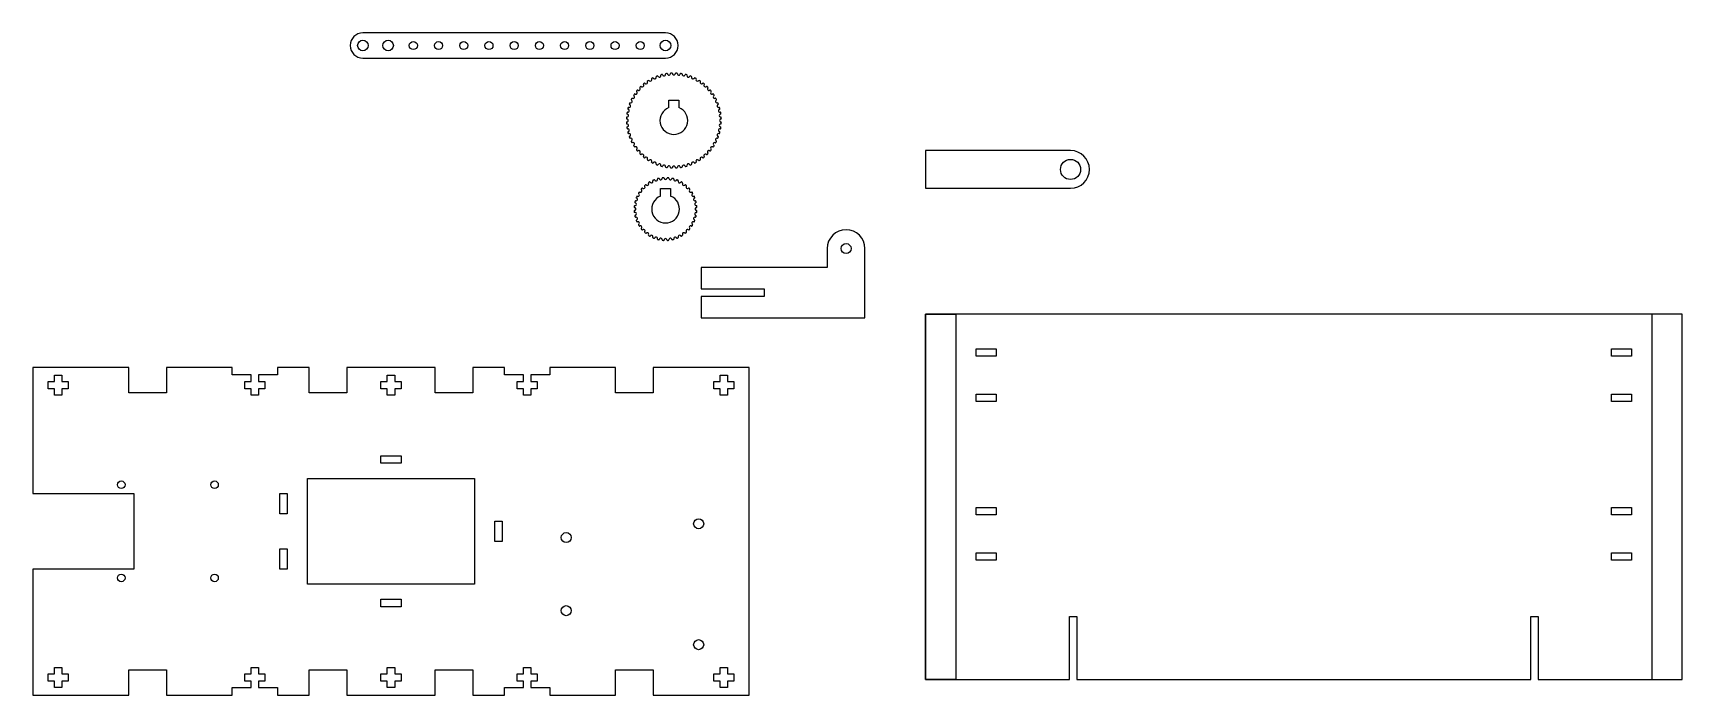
# Model space of a CAD drawing. Header units: millimetres. Extents: x -354 to 300, y -201 to 62.
import ezdxf

# ---------------------------------------------------------------- set-up
doc = ezdxf.new("R2010")
doc.units = ezdxf.units.MM

msp = doc.modelspace()

# ---------------------------------------------------------------- linework, layer by layer
for p, q in [((-103.16, 61.68), (-223.16, 61.68)), ((-223.16, 51.68), (-103.16, 51.68)), ((-101.83, 35.06), (-97.83, 35.06)), ((-101.83, 32.06), (-101.83, 35.06)), ((-97.83, 35.06), (-97.83, 32.06)), ((57.5, 15), (0, 15)), ((0, 15), (0, 0)), ((0, 0), (57.5, 0)), ((-105.13, -3.1), (-105.13, -0.1)), ((-105.13, -0.1), (-101.13, -0.1)), ((-101.13, -0.1), (-101.13, -3.1)), ((-39.03, -23.91), (-39.03, -31.41)), ((-24.03, -51.41), (-24.03, -23.91)), ((-39.03, -31.41), (-89.03, -31.41)), ((-89.03, -31.41), (-89.03, -39.93)), ((-89.03, -39.93), (-64.03, -39.93)), ((-64.03, -42.88), (-89.03, -42.88)), ((-89.03, -42.88), (-89.03, -51.41)), ((-64.03, -39.93), (-64.03, -42.88)), ((-89.03, -51.41), (-24.03, -51.41)), ((300, -50), (0, -50)), ((0, -50), (0, -195)), ((0, -50), (12, -50)), ((0, -195), (0, -50)), ((12, -50), (12, -195)), ((300, -50), (288, -50)), ((288, -50), (288, -195)), ((300, -195), (300, -50)), ((300, -195), (300, -50)), ((20, -63.65), (28, -63.65)), ((20, -66.6), (20, -63.65)), ((28, -63.65), (28, -66.6)), ((272, -63.65), (280, -63.65)), ((272, -66.6), (272, -63.65)), ((280, -63.65), (280, -66.6)), ((-316, -71.14), (-354, -71.14)), ((-354, -71.14), (-354, -121.14)), ((-316, -81.14), (-316, -71.14)), ((-301, -71.14), (-301, -81.14)), ((-275, -71.14), (-301, -71.14)), ((-275, -74.09), (-275, -71.14)), ((-244.5, -71.14), (-257, -71.14)), ((-257, -71.14), (-257, -74.09)), ((-244.5, -81.14), (-244.5, -71.14)), ((-229.5, -71.14), (-229.5, -81.14)), ((-194.5, -71.14), (-229.5, -71.14)), ((-194.5, -81.14), (-194.5, -71.14)), ((-167, -71.14), (-179.5, -71.14)), ((-179.5, -71.14), (-179.5, -81.14)), ((-167, -74.09), (-167, -71.14)), ((-149, -71.14), (-149, -74.09)), ((-123, -71.14), (-149, -71.14)), ((-123, -81.14), (-123, -71.14)), ((-108, -71.14), (-108, -81.14)), ((-70, -71.14), (-108, -71.14)), ((-70, -201.14), (-70, -71.14)), ((28, -66.6), (20, -66.6)), ((280, -66.6), (272, -66.6)), ((-348, -76.66), (-345.48, -76.66)), ((-348, -79.61), (-348, -76.66)), ((-345.48, -74.14), (-342.53, -74.14)), ((-345.48, -76.66), (-345.48, -74.14)), ((-342.53, -74.14), (-342.53, -76.66)), ((-342.53, -76.66), (-340, -76.66)), ((-340, -76.66), (-340, -79.61)), ((-267.45, -74.09), (-275, -74.09)), ((-270, -79.54), (-270, -76.64)), ((-270, -76.64), (-267.45, -76.64)), ((-267.45, -76.64), (-267.45, -74.09)), ((-257, -74.09), (-264.55, -74.09)), ((-264.55, -74.09), (-264.55, -76.64)), ((-264.55, -76.64), (-262, -76.64)), ((-262, -76.64), (-262, -79.54)), ((-216, -76.66), (-213.48, -76.66)), ((-216, -79.61), (-216, -76.66)), ((-213.48, -74.14), (-210.53, -74.14)), ((-213.48, -76.66), (-213.48, -74.14)), ((-210.53, -74.14), (-210.53, -76.66)), ((-210.53, -76.66), (-208, -76.66)), ((-208, -76.66), (-208, -79.61)), ((-159.45, -74.09), (-167, -74.09)), ((-162, -79.54), (-162, -76.64)), ((-162, -76.64), (-159.45, -76.64)), ((-159.45, -76.64), (-159.45, -74.09)), ((-149, -74.09), (-156.55, -74.09)), ((-156.55, -74.09), (-156.55, -76.64)), ((-156.55, -76.64), (-154, -76.64)), ((-154, -76.64), (-154, -79.54)), ((-84, -79.61), (-84, -76.66)), ((-84, -76.66), (-81.48, -76.66)), ((-81.48, -74.14), (-78.53, -74.14)), ((-81.48, -76.66), (-81.48, -74.14)), ((-78.53, -74.14), (-78.53, -76.66)), ((-78.53, -76.66), (-76, -76.66)), ((-76, -76.66), (-76, -79.61)), ((-345.48, -79.61), (-348, -79.61)), ((-345.48, -82.14), (-345.48, -79.61)), ((-342.53, -82.14), (-345.48, -82.14)), ((-342.53, -79.61), (-342.53, -82.14)), ((-340, -79.61), (-342.53, -79.61)), ((-301, -81.14), (-316, -81.14)), ((-267.45, -79.54), (-270, -79.54)), ((-267.45, -82.09), (-267.45, -79.54)), ((-264.55, -82.09), (-267.45, -82.09)), ((-262, -79.54), (-264.55, -79.54)), ((-264.55, -79.54), (-264.55, -82.09)), ((-229.5, -81.14), (-244.5, -81.14)), ((-213.48, -79.61), (-216, -79.61)), ((-213.48, -82.14), (-213.48, -79.61)), ((-210.53, -82.14), (-213.48, -82.14)), ((-208, -79.61), (-210.53, -79.61)), ((-210.53, -79.61), (-210.53, -82.14)), ((-179.5, -81.14), (-194.5, -81.14)), ((-159.45, -79.54), (-162, -79.54)), ((-159.45, -82.09), (-159.45, -79.54)), ((-156.55, -82.09), (-159.45, -82.09)), ((-154, -79.54), (-156.55, -79.54)), ((-156.55, -79.54), (-156.55, -82.09)), ((-108, -81.14), (-123, -81.14)), ((-81.48, -79.61), (-84, -79.61)), ((-81.48, -82.14), (-81.48, -79.61)), ((-78.53, -82.14), (-81.48, -82.14)), ((-78.53, -79.61), (-78.53, -82.14)), ((-76, -79.61), (-78.53, -79.61)), ((20, -84.6), (20, -81.65)), ((20, -81.65), (28, -81.65)), ((28, -84.6), (20, -84.6)), ((28, -81.65), (28, -84.6)), ((272, -84.6), (272, -81.65)), ((272, -81.65), (280, -81.65)), ((280, -84.6), (272, -84.6)), ((280, -81.65), (280, -84.6)), ((-216, -106.19), (-208, -106.19)), ((-216, -109.14), (-216, -106.19)), ((-208, -109.14), (-216, -109.14)), ((-208, -106.19), (-208, -109.14)), ((-245.15, -157.14), (-245.15, -115.14)), ((-245.15, -115.14), (-178.85, -115.14)), ((-178.85, -115.14), (-178.85, -157.14)), ((-354, -121.14), (-314, -121.14)), ((-314, -121.14), (-314, -151.14)), ((-256.1, -129.14), (-256.1, -121.14)), ((-256.1, -121.14), (-253.15, -121.14)), ((-253.15, -121.14), (-253.15, -129.14)), ((-253.15, -129.14), (-256.1, -129.14)), ((20, -129.6), (20, -126.65)), ((20, -126.65), (28, -126.65)), ((28, -129.6), (20, -129.6)), ((28, -126.65), (28, -129.6)), ((272, -126.65), (280, -126.65)), ((272, -129.6), (272, -126.65)), ((280, -129.6), (272, -129.6)), ((280, -126.65), (280, -129.6)), ((-170.85, -140.14), (-170.85, -132.14)), ((-170.85, -132.14), (-167.9, -132.14)), ((-167.9, -132.14), (-167.9, -140.14)), ((-256.1, -151.14), (-256.1, -143.14)), ((-256.1, -143.14), (-253.15, -143.14)), ((-253.15, -143.14), (-253.15, -151.14)), ((-167.9, -140.14), (-170.85, -140.14)), ((20, -147.6), (20, -144.65)), ((20, -144.65), (28, -144.65)), ((28, -147.6), (20, -147.6)), ((28, -144.65), (28, -147.6)), ((272, -147.6), (272, -144.65)), ((272, -144.65), (280, -144.65)), ((280, -147.6), (272, -147.6)), ((280, -144.65), (280, -147.6)), ((-314, -151.14), (-354, -151.14)), ((-354, -151.14), (-354, -201.14)), ((-253.15, -151.14), (-256.1, -151.14)), ((-178.85, -157.14), (-245.15, -157.14)), ((-216, -163.14), (-208, -163.14)), ((-216, -166.09), (-216, -163.14)), ((-208, -163.14), (-208, -166.09)), ((-208, -166.09), (-216, -166.09)), ((57.05, -195), (57.05, -170)), ((57.05, -170), (60, -170)), ((60, -170), (60, -195)), ((240, -170), (242.95, -170)), ((240, -195), (240, -170)), ((242.95, -170), (242.95, -195)), ((-348, -192.66), (-345.48, -192.66)), ((-348, -195.61), (-348, -192.66)), ((-345.48, -195.61), (-348, -195.61)), ((-345.48, -190.14), (-342.53, -190.14)), ((-345.48, -192.66), (-345.48, -190.14)), ((-345.48, -198.14), (-345.48, -195.61)), ((-342.53, -190.14), (-342.53, -192.66)), ((-342.53, -192.66), (-340, -192.66)), ((-340, -195.61), (-342.53, -195.61)), ((-342.53, -195.61), (-342.53, -198.14)), ((-340, -192.66), (-340, -195.61)), ((-316, -191.14), (-301, -191.14)), ((-316, -201.14), (-316, -191.14)), ((-301, -191.14), (-301, -201.14)), ((-270, -192.74), (-267.45, -192.74)), ((-270, -195.64), (-270, -192.74)), ((-267.45, -195.64), (-270, -195.64)), ((-267.45, -190.19), (-264.55, -190.19)), ((-267.45, -192.74), (-267.45, -190.19)), ((-267.45, -198.19), (-267.45, -195.64)), ((-264.55, -190.19), (-264.55, -192.74)), ((-264.55, -192.74), (-262, -192.74)), ((-262, -195.64), (-264.55, -195.64)), ((-264.55, -195.64), (-264.55, -198.19)), ((-262, -192.74), (-262, -195.64)), ((-244.5, -201.14), (-244.5, -191.14)), ((-244.5, -191.14), (-229.5, -191.14)), ((-229.5, -191.14), (-229.5, -201.14)), ((-216, -192.66), (-213.48, -192.66)), ((-216, -195.61), (-216, -192.66)), ((-213.48, -195.61), (-216, -195.61)), ((-213.48, -190.14), (-210.53, -190.14)), ((-213.48, -192.66), (-213.48, -190.14)), ((-213.48, -198.14), (-213.48, -195.61)), ((-210.53, -190.14), (-210.53, -192.66)), ((-210.53, -192.66), (-208, -192.66)), ((-210.53, -195.61), (-210.53, -198.14)), ((-208, -195.61), (-210.53, -195.61)), ((-208, -192.66), (-208, -195.61)), ((-194.5, -201.14), (-194.5, -191.14)), ((-194.5, -191.14), (-179.5, -191.14)), ((-179.5, -191.14), (-179.5, -201.14)), ((-162, -192.74), (-159.45, -192.74)), ((-162, -195.64), (-162, -192.74)), ((-159.45, -195.64), (-162, -195.64)), ((-159.45, -190.19), (-156.55, -190.19)), ((-159.45, -192.74), (-159.45, -190.19)), ((-159.45, -198.19), (-159.45, -195.64)), ((-156.55, -190.19), (-156.55, -192.74)), ((-156.55, -192.74), (-154, -192.74)), ((-154, -195.64), (-156.55, -195.64)), ((-156.55, -195.64), (-156.55, -198.19)), ((-154, -192.74), (-154, -195.64)), ((-123, -191.14), (-108, -191.14)), ((-123, -201.14), (-123, -191.14)), ((-108, -191.14), (-108, -201.14)), ((-84, -195.61), (-84, -192.66)), ((-84, -192.66), (-81.48, -192.66)), ((-81.48, -195.61), (-84, -195.61)), ((-81.48, -192.66), (-81.48, -190.14)), ((-81.48, -190.14), (-78.53, -190.14)), ((-81.48, -198.14), (-81.48, -195.61)), ((-78.53, -190.14), (-78.53, -192.66)), ((-78.53, -192.66), (-76, -192.66)), ((-78.53, -195.61), (-78.53, -198.14)), ((-76, -195.61), (-78.53, -195.61)), ((-76, -192.66), (-76, -195.61)), ((0, -195), (57.05, -195)), ((12, -195), (0, -195)), ((60, -195), (240, -195)), ((242.95, -195), (300, -195)), ((288, -195), (300, -195)), ((-354, -201.14), (-316, -201.14)), ((-342.53, -198.14), (-345.48, -198.14)), ((-301, -201.14), (-275, -201.14)), ((-275, -198.19), (-267.45, -198.19)), ((-275, -201.14), (-275, -198.19)), ((-264.55, -198.19), (-257, -198.19)), ((-257, -198.19), (-257, -201.14)), ((-257, -201.14), (-244.5, -201.14)), ((-229.5, -201.14), (-194.5, -201.14)), ((-210.53, -198.14), (-213.48, -198.14)), ((-179.5, -201.14), (-167, -201.14)), ((-167, -198.19), (-159.45, -198.19)), ((-167, -201.14), (-167, -198.19)), ((-156.55, -198.19), (-149, -198.19)), ((-149, -198.19), (-149, -201.14)), ((-149, -201.14), (-123, -201.14)), ((-108, -201.14), (-70, -201.14)), ((-78.53, -198.14), (-81.48, -198.14))]:
    msp.add_line(p, q)
for centre, radius in [((-223.16, 56.68), 2.1), ((-213.16, 56.68), 2.1), ((-203.16, 56.68), 1.6), ((-193.16, 56.68), 1.6), ((-183.16, 56.68), 1.6), ((-173.16, 56.68), 1.6), ((-163.16, 56.68), 1.6), ((-153.16, 56.68), 1.6), ((-143.16, 56.68), 1.6), ((-133.16, 56.68), 1.6), ((-123.16, 56.68), 1.6), ((-113.16, 56.68), 1.6), ((-103.16, 56.68), 2.1), ((57.5, 7.5), 4), ((-31.53, -23.91), 1.98), ((-319, -117.64), 1.5), ((-282, -117.64), 1.5), ((-142.5, -138.64), 2), ((-90, -133.14), 2), ((-319, -154.64), 1.5), ((-282, -154.64), 1.5), ((-142.5, -167.64), 2), ((-90, -181.14), 2)]:
    msp.add_circle(centre, radius)
for centre, radius, start, end in [((-223.16, 56.68), 5, 90, 270), ((-103.16, 56.68), 5, 270, 90), ((-113.69, 39.41), 0.555, 253.98923, 22.01077), ((-113.22, 39.98), 0.15, 135.73712, 219.77204), ((-99.83, 26.93), 18.84, 134.26288, 135.73712), ((-114.1, 39.25), 1, 22.01077, 39.77204), ((-112.88, 40.32), 0.15, 50.22796, 134.26288), ((-112.14, 41.21), 1, 230.22796, 247.98923), ((-112.31, 40.79), 0.555, 247.98923, 16.01077), ((-111.78, 41.31), 0.15, 129.73712, 213.77204), ((-112.74, 40.67), 1, 16.01077, 33.77204), ((-99.83, 26.93), 18.84, 128.26288, 129.73712), ((-111.41, 41.61), 0.15, 44.22796, 128.26288), ((-110.58, 42.41), 1, 224.22796, 241.98923), ((-110.79, 42.02), 0.555, 241.98923, 10.01077), ((-110.21, 42.48), 0.15, 123.73712, 207.77204), ((-111.23, 41.94), 1, 10.01077, 27.77204), ((-99.83, 26.93), 18.84, 122.26288, 123.73712), ((-109.81, 42.74), 0.15, 38.22796, 122.26288), ((-108.91, 43.45), 1, 218.22796, 235.98923), ((-109.16, 43.09), 0.555, 235.98923, 4.01077), ((-108.53, 43.48), 0.15, 117.73712, 201.77204), ((-109.6, 43.05), 1, 4.01077, 21.77204), ((-99.83, 26.93), 18.84, 116.26288, 117.73712), ((-108.1, 43.7), 0.15, 32.22796, 116.26288), ((-107.13, 44.31), 1, 212.22796, 229.98923), ((-107.42, 43.97), 0.555, 229.98923, 358.01077), ((-106.75, 44.3), 0.15, 111.73712, 195.77204), ((-107.86, 43.99), 1, 358.01077, 15.77204), ((-99.83, 26.93), 18.84, 110.26288, 111.73712), ((-106.31, 44.47), 0.15, 26.22796, 110.26288), ((-105.27, 44.98), 1, 206.22796, 223.98923), ((-105.59, 44.67), 0.555, 223.98923, 352.01077), ((-104.9, 44.93), 0.15, 105.73712, 189.77204), ((-106.03, 44.73), 1, 352.01077, 9.77204), ((-99.83, 26.93), 18.84, 104.26288, 105.73712), ((-104.44, 45.05), 0.15, 20.22796, 104.26288), ((-103.36, 45.45), 1, 200.22796, 217.98923), ((-103.71, 45.18), 0.555, 217.98923, 346.01077), ((-104.14, 45.28), 1, 346.01077, 3.77204), ((-102.99, 45.36), 0.15, 99.73712, 183.77204), ((-99.83, 26.93), 18.84, 98.26288, 99.73712), ((-102.52, 45.43), 0.15, 14.22796, 98.26288), ((-101.4, 45.72), 1, 194.22796, 211.98923), ((-101.78, 45.48), 0.555, 211.98923, 340.01077), ((-102.2, 45.63), 1, 340.01077, 357.77204), ((-101.05, 45.59), 0.15, 93.73712, 177.77204), ((-99.83, 26.93), 18.85, 92.26288, 93.73712), ((-100.57, 45.61), 0.15, 8.22796, 92.26288), ((-99.43, 45.78), 1, 188.22796, 205.98923), ((-99.83, 45.58), 0.555, 205.98923, 334.01077), ((-100.23, 45.78), 1, 334.01077, 351.77204), ((-99.09, 45.61), 0.15, 87.73712, 171.77204), ((-99.83, 26.93), 18.85, 86.26288, 87.73712), ((-98.61, 45.59), 0.15, 2.22796, 86.26288), ((-97.46, 45.63), 1, 182.22796, 199.98923), ((-97.88, 45.48), 0.555, 199.98923, 328.01077), ((-98.26, 45.72), 1, 328.01077, 345.77204), ((-97.14, 45.43), 0.15, 81.73712, 165.77204), ((-99.83, 26.93), 18.84, 80.26288, 81.73712), ((-96.67, 45.36), 0.15, 356.22796, 80.26288), ((-95.52, 45.28), 1, 176.22796, 193.98923), ((-95.95, 45.18), 0.555, 193.98923, 322.01077), ((-96.3, 45.45), 1, 322.01077, 339.77204), ((-95.22, 45.05), 0.15, 75.73712, 159.77204), ((-99.83, 26.93), 18.85, 74.26288, 75.73712), ((-94.76, 44.93), 0.15, 350.22796, 74.26288), ((-93.63, 44.73), 1, 170.22796, 187.98923), ((-94.07, 44.67), 0.555, 187.98923, 316.01077), ((-94.39, 44.98), 1, 316.01077, 333.77204), ((-93.36, 44.47), 0.15, 69.73712, 153.77204), ((-99.83, 26.93), 18.84, 68.26288, 69.73712), ((-92.91, 44.3), 0.15, 344.22796, 68.26288), ((-91.8, 43.99), 1, 164.22796, 181.98923), ((-92.25, 43.97), 0.555, 181.98923, 310.01077), ((-92.53, 44.31), 1, 310.01077, 327.77204), ((-91.56, 43.7), 0.15, 63.73712, 147.77204), ((-99.83, 26.93), 18.84, 62.26288, 63.73712), ((-91.13, 43.48), 0.15, 338.22796, 62.26288), ((-90.06, 43.05), 1, 158.22796, 175.98923), ((-90.51, 43.09), 0.555, 175.98923, 304.01077), ((-90.75, 43.45), 1, 304.01077, 321.77204), ((-89.85, 42.74), 0.15, 57.73712, 141.77204), ((-99.83, 26.93), 18.84, 56.26288, 57.73712), ((-88.43, 41.94), 1, 152.22796, 169.98923), ((-88.87, 42.02), 0.555, 169.98923, 298.01077), ((-89.45, 42.48), 0.15, 332.22796, 56.26288), ((-89.08, 42.41), 1, 298.01077, 315.77204), ((-88.25, 41.61), 0.15, 51.73712, 135.77204), ((-99.83, 26.93), 18.85, 50.26288, 51.73712), ((-87.35, 40.79), 0.555, 163.98923, 292.01077), ((-86.92, 40.67), 1, 146.22796, 163.98923), ((-87.88, 41.31), 0.15, 326.22796, 50.26288), ((-87.52, 41.21), 1, 292.01077, 309.77204), ((-86.78, 40.32), 0.15, 45.73712, 129.77204), ((-99.83, 26.93), 18.84, 44.26288, 45.73712), ((-85.97, 39.41), 0.555, 157.98923, 286.01077), ((-85.56, 39.25), 1, 140.22796, 157.98923), ((-86.44, 39.98), 0.15, 320.22796, 44.26288), ((-117.37, 33.41), 0.15, 159.73712, 243.77204), ((-99.83, 26.93), 18.84, 158.26288, 159.73712), ((-117.57, 32.7), 0.555, 277.98923, 46.01077), ((-117.88, 32.38), 1, 46.01077, 63.77204), ((-117.2, 33.86), 0.15, 74.22796, 158.26288), ((-116.88, 34.96), 1, 254.22796, 271.98923), ((-116.87, 34.52), 0.555, 271.98923, 40.01077), ((-116.6, 35.21), 0.15, 153.73712, 237.77204), ((-99.83, 26.93), 18.84, 152.26288, 153.73712), ((-117.21, 34.23), 1, 40.01077, 57.77204), ((-116.38, 35.63), 0.15, 68.22796, 152.26288), ((-115.95, 36.7), 1, 248.22796, 265.98923), ((-115.98, 36.26), 0.555, 265.98923, 34.01077), ((-115.64, 36.91), 0.15, 147.73712, 231.77204), ((-99.83, 26.93), 18.84, 146.26288, 147.73712), ((-116.35, 36.01), 1, 34.01077, 51.77204), ((-115.38, 37.32), 0.15, 62.22796, 146.26288), ((-114.84, 38.33), 1, 242.22796, 259.98923), ((-114.92, 37.9), 0.555, 259.98923, 28.01077), ((-114.51, 38.51), 0.15, 141.73712, 225.77204), ((-99.83, 26.93), 18.84, 140.26288, 141.73712), ((-115.31, 37.69), 1, 28.01077, 45.77204), ((-114.21, 38.88), 0.15, 56.22796, 140.26288), ((-113.57, 39.84), 1, 236.22796, 253.98923), ((-86.09, 39.84), 1, 286.01077, 303.77204), ((-85.45, 38.88), 0.15, 39.73712, 123.77204), ((-99.83, 26.93), 18.85, 38.26288, 39.73712), ((-84.74, 37.9), 0.555, 151.98923, 280.01077), ((-84.35, 37.69), 1, 134.22796, 151.98923), ((-85.15, 38.51), 0.15, 314.22796, 38.26288), ((-84.82, 38.33), 1, 280.01077, 297.77204), ((-84.28, 37.32), 0.15, 33.73712, 117.77204), ((-83.68, 36.26), 0.555, 145.98923, 274.01077), ((-99.83, 26.93), 18.84, 32.26288, 33.73712), ((-83.31, 36.01), 1, 128.22796, 145.98923), ((-84.02, 36.91), 0.15, 308.22796, 32.26288), ((-83.71, 36.7), 1, 274.01077, 291.77204), ((-82.79, 34.52), 0.555, 139.98923, 268.01077), ((-83.28, 35.63), 0.15, 27.73712, 111.77204), ((-82.45, 34.23), 1, 122.22796, 139.98923), ((-99.83, 26.93), 18.84, 26.26288, 27.73712), ((-83.07, 35.21), 0.15, 302.22796, 26.26288), ((-82.78, 34.96), 1, 268.01077, 285.77204), ((-82.09, 32.7), 0.555, 133.98923, 262.01077), ((-82.47, 33.86), 0.15, 21.73712, 105.77204), ((-81.78, 32.38), 1, 116.22796, 133.98923), ((-99.83, 26.93), 18.84, 20.26288, 21.73712), ((-82.29, 33.41), 0.15, 296.22796, 20.26288), ((-99.83, 26.93), 18.84, 176.26288, 177.73712), ((-118.51, 27.67), 0.15, 177.73712, 261.77204), ((-118.51, 26.2), 0.15, 98.22796, 182.26288), ((-99.83, 26.93), 18.84, 182.26288, 183.73712), ((-118.49, 28.15), 0.15, 92.22796, 176.26288), ((-118.68, 26.53), 1, 64.01077, 81.77204), ((-118.68, 27.33), 1, 278.22796, 295.98923), ((-118.53, 29.3), 1, 272.22796, 289.98923), ((-99.83, 26.93), 18.84, 170.26288, 171.73712), ((-118.33, 29.62), 0.15, 171.73712, 255.77204), ((-118.26, 30.1), 0.15, 86.22796, 170.26288), ((-118.61, 28.51), 1, 58.01077, 75.77204), ((-118.18, 31.24), 1, 266.22796, 283.98923), ((-118.48, 26.93), 0.555, 295.98923, 64.01077), ((-118.38, 28.88), 0.555, 289.98923, 58.01077), ((-117.95, 31.54), 0.15, 165.73712, 249.77204), ((-99.83, 26.93), 18.84, 164.26288, 165.73712), ((-118.35, 30.46), 1, 52.01077, 69.77204), ((-117.83, 32), 0.15, 80.22796, 164.26288), ((-118.07, 30.81), 0.555, 283.98923, 52.01077), ((-117.63, 33.14), 1, 260.22796, 277.98923), ((-99.83, 26.93), 5.5, 111.32369, 68.67631), ((-82.03, 33.14), 1, 262.01077, 279.77204), ((-81.59, 30.81), 0.555, 127.98923, 256.01077), ((-81.31, 30.46), 1, 110.22796, 127.98923), ((-81.84, 32), 0.15, 15.73712, 99.77204), ((-81.28, 28.88), 0.555, 121.98923, 250.01077), ((-81.18, 26.93), 0.555, 115.98923, 244.01077), ((-81.48, 31.24), 1, 256.01077, 273.77204), ((-99.83, 26.93), 18.84, 14.26288, 15.73712), ((-81.71, 31.54), 0.15, 290.22796, 14.26288), ((-81.05, 28.51), 1, 104.22796, 121.98923), ((-81.13, 29.3), 1, 250.01077, 267.77204), ((-81.41, 30.1), 0.15, 9.73712, 93.77204), ((-80.99, 26.53), 1, 98.22796, 115.98923), ((-80.99, 27.33), 1, 244.01077, 261.77204), ((-81.33, 29.62), 0.15, 284.22796, 8.26288), ((-99.83, 26.93), 18.85, 8.26288, 9.73712), ((-81.18, 28.15), 0.15, 3.73712, 87.77204), ((-81.15, 27.67), 0.15, 278.22796, 2.26288), ((-81.15, 26.2), 0.15, 357.73712, 81.77204), ((-99.83, 26.93), 18.84, 2.26288, 3.73712), ((-99.83, 26.93), 18.84, 356.26288, 357.73712), ((-118.49, 25.72), 0.15, 183.73712, 267.77204), ((-118.53, 24.57), 1, 70.01077, 87.77204), ((-118.33, 24.25), 0.15, 104.22796, 188.26288), ((-99.83, 26.93), 18.84, 188.26288, 189.73712), ((-118.26, 23.77), 0.15, 189.73712, 273.77204), ((-118.61, 25.36), 1, 284.22796, 301.98923), ((-118.18, 22.62), 1, 76.01077, 93.77204), ((-118.38, 24.98), 0.555, 301.98923, 70.01077), ((-117.95, 22.33), 0.15, 110.22796, 194.26288), ((-99.83, 26.93), 18.84, 194.26288, 195.73712), ((-118.35, 23.41), 1, 290.22796, 307.98923), ((-117.83, 21.86), 0.15, 195.73712, 279.77204), ((-118.07, 23.06), 0.555, 307.98923, 76.01077), ((-117.63, 20.73), 1, 82.01077, 99.77204), ((-117.37, 20.46), 0.15, 116.22796, 200.26288), ((-99.83, 26.93), 18.84, 200.26288, 201.73712), ((-117.57, 21.17), 0.555, 313.98923, 82.01077), ((-117.88, 21.49), 1, 296.22796, 313.98923), ((-117.2, 20.01), 0.15, 201.73712, 285.77204), ((-116.88, 18.9), 1, 88.01077, 105.77204), ((-116.87, 19.35), 0.555, 319.98923, 88.01077), ((-82.79, 19.35), 0.555, 91.98923, 220.01077), ((-82.78, 18.9), 1, 74.22796, 91.98923), ((-82.09, 21.17), 0.555, 97.98923, 226.01077), ((-82.47, 20.01), 0.15, 254.22796, 338.26288), ((-81.78, 21.49), 1, 226.01077, 243.77204), ((-99.83, 26.93), 18.84, 338.26288, 339.73712), ((-82.29, 20.46), 0.15, 339.73712, 63.77204), ((-82.03, 20.73), 1, 80.22796, 97.98923), ((-81.59, 23.06), 0.555, 103.98923, 232.01077), ((-81.31, 23.41), 1, 232.01077, 249.77204), ((-81.84, 21.86), 0.15, 260.22796, 344.26288), ((-81.28, 24.98), 0.555, 109.98923, 238.01077), ((-81.48, 22.62), 1, 86.22796, 103.98923), ((-99.83, 26.93), 18.84, 344.26288, 345.73712), ((-81.71, 22.33), 0.15, 345.73712, 69.77204), ((-81.05, 25.36), 1, 238.01077, 255.77204), ((-81.13, 24.57), 1, 92.22796, 109.98923), ((-81.41, 23.77), 0.15, 266.22796, 350.26288), ((-81.33, 24.25), 0.15, 351.73712, 75.77204), ((-99.83, 26.93), 18.84, 350.26288, 351.73712), ((-81.18, 25.72), 0.15, 272.22796, 356.26288), ((-116.6, 18.66), 0.15, 122.22796, 206.26288), ((-99.83, 26.93), 18.84, 206.26288, 207.73712), ((-117.21, 19.63), 1, 302.22796, 319.98923), ((-116.38, 18.23), 0.15, 207.73712, 291.77204), ((-115.95, 17.16), 1, 94.01077, 111.77204), ((-115.98, 17.61), 0.555, 325.98923, 94.01077), ((-115.64, 16.95), 0.15, 128.22796, 212.26288), ((-99.83, 26.93), 18.84, 212.26288, 213.73712), ((-116.35, 17.86), 1, 308.22796, 325.98923), ((-115.38, 16.55), 0.15, 213.73712, 297.77204), ((-114.84, 15.53), 1, 100.01077, 117.77204), ((-114.92, 15.97), 0.555, 331.98923, 100.01077), ((-114.51, 15.36), 0.15, 134.22796, 218.26288), ((-99.83, 26.93), 18.84, 218.26288, 219.73712), ((-115.31, 16.18), 1, 314.22796, 331.98923), ((-114.21, 14.98), 0.15, 219.73712, 303.77204), ((-113.57, 14.03), 1, 106.01077, 123.77204), ((-113.69, 14.45), 0.555, 337.98923, 106.01077), ((-113.22, 13.89), 0.15, 140.22796, 224.26288), ((-114.1, 14.62), 1, 320.22796, 337.98923), ((-99.83, 26.93), 18.84, 224.26288, 225.73712), ((-112.88, 13.55), 0.15, 225.73712, 309.77204), ((-112.14, 12.66), 1, 112.01077, 129.77204), ((-112.31, 13.07), 0.555, 343.98923, 112.01077), ((-87.35, 13.07), 0.555, 67.98923, 196.01077), ((-87.52, 12.66), 1, 50.22796, 67.98923), ((-86.78, 13.55), 0.15, 230.22796, 314.26288), ((-99.83, 26.93), 18.85, 314.26288, 315.73712), ((-85.97, 14.45), 0.555, 73.98923, 202.01077), ((-85.56, 14.62), 1, 202.01077, 219.77204), ((-86.44, 13.89), 0.15, 315.73712, 39.77204), ((-86.09, 14.03), 1, 56.22796, 73.98923), ((-85.45, 14.98), 0.15, 236.22796, 320.26288), ((-99.83, 26.93), 18.84, 320.26288, 321.73712), ((-84.74, 15.97), 0.555, 79.98923, 208.01077), ((-84.35, 16.18), 1, 208.01077, 225.77204), ((-85.15, 15.36), 0.15, 321.73712, 45.77204), ((-84.82, 15.53), 1, 62.22796, 79.98923), ((-84.28, 16.55), 0.15, 242.22796, 326.26288), ((-83.68, 17.61), 0.555, 85.98923, 214.01077), ((-99.83, 26.93), 18.84, 326.26288, 327.73712), ((-83.31, 17.86), 1, 214.01077, 231.77204), ((-84.02, 16.95), 0.15, 327.73712, 51.77204), ((-83.71, 17.16), 1, 68.22796, 85.98923), ((-83.28, 18.23), 0.15, 248.22796, 332.26288), ((-82.45, 19.63), 1, 220.01077, 237.77204), ((-99.83, 26.93), 18.84, 332.26288, 333.73712), ((-83.07, 18.66), 0.15, 333.73712, 57.77204), ((57.5, 7.5), 7.5, 270, 90), ((-111.78, 12.56), 0.15, 146.22796, 230.26288), ((-112.74, 13.2), 1, 326.22796, 343.98923), ((-99.83, 26.93), 18.84, 230.26288, 231.73712), ((-111.41, 12.25), 0.15, 231.73712, 315.77204), ((-110.58, 11.45), 1, 118.01077, 135.77204), ((-110.79, 11.85), 0.555, 349.98923, 118.01077), ((-110.21, 11.39), 0.15, 152.22796, 236.26288), ((-111.23, 11.92), 1, 332.22796, 349.98923), ((-99.83, 26.93), 18.84, 236.26288, 237.73712), ((-109.81, 11.13), 0.15, 237.73712, 321.77204), ((-108.91, 10.41), 1, 124.01077, 141.77204), ((-109.16, 10.78), 0.555, 355.98923, 124.01077), ((-108.53, 10.39), 0.15, 158.22796, 242.26288), ((-109.6, 10.81), 1, 338.22796, 355.98923), ((-99.83, 26.93), 18.85, 242.26288, 243.73712), ((-108.1, 10.17), 0.15, 243.73712, 327.77204), ((-107.13, 9.56), 1, 130.01077, 147.77204), ((-107.42, 9.9), 0.555, 1.98923, 130.01077), ((-107.86, 9.88), 1, 344.22796, 1.98923), ((-106.75, 9.57), 0.15, 164.22796, 248.26288), ((-99.83, 26.93), 18.84, 248.26288, 249.73712), ((-106.31, 9.4), 0.15, 249.73712, 333.77204), ((-105.27, 8.89), 1, 136.01077, 153.77204), ((-105.59, 9.2), 0.555, 7.98923, 136.01077), ((-106.03, 9.13), 1, 350.22796, 7.98923), ((-104.9, 8.94), 0.15, 170.22796, 254.26288), ((-99.83, 26.93), 18.84, 254.26288, 255.73712), ((-104.44, 8.82), 0.15, 255.73712, 339.77204), ((-103.36, 8.42), 1, 142.01077, 159.77204), ((-103.71, 8.69), 0.555, 13.98923, 142.01077), ((-104.14, 8.58), 1, 356.22796, 13.98923), ((-102.99, 8.51), 0.15, 176.22796, 260.26288), ((-99.83, 26.93), 18.84, 260.26288, 261.73712), ((-102.52, 8.43), 0.15, 261.73712, 345.77204), ((-101.4, 8.15), 1, 148.01077, 165.77204), ((-101.78, 8.39), 0.555, 19.98923, 148.01077), ((-102.2, 8.23), 1, 2.22796, 19.98923), ((-101.05, 8.28), 0.15, 182.22796, 266.26288), ((-99.83, 26.93), 18.84, 266.26288, 267.73712), ((-100.57, 8.25), 0.15, 267.73712, 351.77204), ((-99.43, 8.09), 1, 154.01077, 171.77204), ((-99.83, 8.28), 0.555, 25.98923, 154.01077), ((-100.23, 8.09), 1, 8.22796, 25.98923), ((-99.09, 8.25), 0.15, 188.22796, 272.26288), ((-99.83, 26.93), 18.84, 272.26288, 273.73712), ((-98.61, 8.28), 0.15, 273.73712, 357.77204), ((-97.46, 8.23), 1, 160.01077, 177.77204), ((-97.88, 8.39), 0.555, 31.98923, 160.01077), ((-98.26, 8.15), 1, 14.22796, 31.98923), ((-97.14, 8.43), 0.15, 194.22796, 278.26288), ((-99.83, 26.93), 18.84, 278.26288, 279.73712), ((-96.67, 8.51), 0.15, 279.73712, 3.77204), ((-95.52, 8.58), 1, 166.01077, 183.77204), ((-95.95, 8.69), 0.555, 37.98923, 166.01077), ((-96.3, 8.42), 1, 20.22796, 37.98923), ((-95.22, 8.82), 0.15, 200.22796, 284.26288), ((-99.83, 26.93), 18.84, 284.26288, 285.73712), ((-94.76, 8.94), 0.15, 285.73712, 9.77204), ((-93.63, 9.13), 1, 172.01077, 189.77204), ((-94.07, 9.2), 0.555, 43.98923, 172.01077), ((-94.39, 8.89), 1, 26.22796, 43.98923), ((-93.36, 9.4), 0.15, 206.22796, 290.26288), ((-99.83, 26.93), 18.84, 290.26288, 291.73712), ((-92.91, 9.57), 0.15, 291.73712, 15.77204), ((-92.25, 9.9), 0.555, 49.98923, 178.01077), ((-91.8, 9.88), 1, 178.01077, 195.77204), ((-92.53, 9.56), 1, 32.22796, 49.98923), ((-91.56, 10.17), 0.15, 212.22796, 296.26288), ((-99.83, 26.93), 18.84, 296.26288, 297.73712), ((-90.51, 10.78), 0.555, 55.98923, 184.01077), ((-90.06, 10.81), 1, 184.01077, 201.77204), ((-91.13, 10.39), 0.15, 297.73712, 21.77204), ((-90.75, 10.41), 1, 38.22796, 55.98923), ((-89.85, 11.13), 0.15, 218.22796, 302.26288), ((-99.83, 26.93), 18.84, 302.26288, 303.73712), ((-88.87, 11.85), 0.555, 61.98923, 190.01077), ((-88.43, 11.92), 1, 190.01077, 207.77204), ((-89.45, 11.39), 0.15, 303.73712, 27.77204), ((-89.08, 11.45), 1, 44.22796, 61.98923), ((-88.25, 12.25), 0.15, 224.22796, 308.26288), ((-99.83, 26.93), 18.84, 308.26288, 309.73712), ((-86.92, 13.2), 1, 196.01077, 213.77204), ((-87.88, 12.56), 0.15, 309.73712, 33.77204), ((-103.13, -8.22), 12.47, 138.42843, 140.57157), ((-112.35, -0.04), 0.15, 53.60467, 138.42843), ((-111.67, 0.88), 1, 233.60467, 250.98923), ((-111.81, 0.46), 0.555, 250.98923, 19.01077), ((-111.31, 1), 0.15, 131.57157, 216.39533), ((-112.23, 0.32), 1, 19.01077, 36.39533), ((-103.13, -8.22), 12.47, 129.42843, 131.57157), ((-110.96, 1.3), 0.15, 44.60467, 129.42843), ((-110.14, 2.11), 1, 224.60467, 241.98923), ((-110.35, 1.71), 0.555, 241.98923, 10.01077), ((-109.77, 2.16), 0.15, 122.57157, 207.39533), ((-110.79, 1.64), 1, 10.01077, 27.39533), ((-103.13, -8.22), 12.47, 120.42843, 122.57157), ((-109.37, 2.41), 0.15, 35.60467, 120.42843), ((-108.44, 3.08), 1, 215.60467, 232.98923), ((-108.71, 2.72), 0.555, 232.98923, 1.01077), ((-108.06, 3.07), 0.15, 113.57157, 198.39533), ((-109.15, 2.71), 1, 1.01077, 18.39533), ((-103.13, -8.22), 12.47, 111.42843, 113.57157), ((-107.63, 3.25), 0.15, 26.60467, 111.42843), ((-106.61, 3.77), 1, 206.60467, 223.98923), ((-106.93, 3.46), 0.555, 223.98923, 352.01077), ((-106.23, 3.71), 0.15, 104.57157, 189.39533), ((-107.37, 3.52), 1, 352.01077, 9.39533), ((-103.13, -8.22), 12.47, 102.42843, 104.57157), ((-105.78, 3.81), 0.15, 17.60467, 102.42843), ((-104.69, 4.16), 1, 197.60467, 214.98923), ((-105.05, 3.91), 0.555, 214.98923, 343.01077), ((-105.48, 4.04), 1, 343.01077, 0.39533), ((-104.33, 4.05), 0.15, 95.57157, 180.39533), ((-103.13, -8.22), 12.47, 93.42843, 95.57157), ((-103.87, 4.08), 0.15, 8.60467, 93.42843), ((-102.73, 4.25), 1, 188.60467, 205.98923), ((-103.13, 4.06), 0.555, 205.98923, 334.01077), ((-103.53, 4.25), 1, 334.01077, 351.39533), ((-102.39, 4.08), 0.15, 86.57157, 171.39533), ((-103.13, -8.22), 12.47, 84.42843, 86.57157), ((-101.93, 4.05), 0.15, 359.60467, 84.42843), ((-100.78, 4.04), 1, 179.60467, 196.98923), ((-101.21, 3.91), 0.555, 196.98923, 325.01077), ((-101.57, 4.16), 1, 325.01077, 342.39533), ((-100.48, 3.81), 0.15, 77.57157, 162.39533), ((-103.13, -8.22), 12.47, 75.42843, 77.57157), ((-100.03, 3.71), 0.15, 350.60467, 75.42843), ((-98.9, 3.52), 1, 170.60467, 187.98923), ((-99.34, 3.46), 0.555, 187.98923, 316.01077), ((-99.66, 3.77), 1, 316.01077, 333.39533), ((-98.63, 3.25), 0.15, 68.57157, 153.39533), ((-103.13, -8.22), 12.47, 66.42843, 68.57157), ((-98.2, 3.07), 0.15, 341.60467, 66.42843), ((-97.11, 2.71), 1, 161.60467, 178.98923), ((-97.56, 2.72), 0.555, 178.98923, 307.01077), ((-97.82, 3.08), 1, 307.01077, 324.39533), ((-96.89, 2.41), 0.15, 59.57157, 144.39533), ((-103.13, -8.22), 12.47, 57.42843, 59.57157), ((-95.91, 1.71), 0.555, 169.98923, 298.01077), ((-95.47, 1.64), 1, 152.60467, 169.98923), ((-96.5, 2.16), 0.15, 332.60467, 57.42843), ((-96.12, 2.11), 1, 298.01077, 315.39533), ((-95.3, 1.3), 0.15, 50.57157, 135.39533), ((-103.13, -8.22), 12.47, 48.42843, 50.57157), ((-94.45, 0.46), 0.555, 160.98923, 289.01077), ((-94.03, 0.32), 1, 143.60467, 160.98923), ((-94.95, 1), 0.15, 323.60467, 48.42843), ((-94.59, 0.88), 1, 289.01077, 306.39533), ((-93.91, -0.04), 0.15, 41.57157, 126.39533), ((-103.13, -8.22), 12.47, 39.42843, 41.57157), ((-115.17, -5.57), 0.15, 167.57157, 252.39533), ((-103.13, -8.22), 12.47, 165.42843, 167.57157), ((-115.51, -6.67), 1, 55.01077, 72.39533), ((-115.06, -5.12), 0.15, 80.60467, 165.42843), ((-115.26, -6.3), 0.555, 286.98923, 55.01077), ((-114.87, -3.99), 1, 260.60467, 277.98923), ((-114.6, -3.72), 0.15, 158.57157, 243.39533), ((-103.13, -8.22), 12.47, 156.42843, 158.57157), ((-114.81, -4.43), 0.555, 277.98923, 46.01077), ((-115.12, -4.75), 1, 46.01077, 63.39533), ((-114.43, -3.29), 0.15, 71.60467, 156.42843), ((-114.06, -2.2), 1, 251.60467, 268.98923), ((-114.07, -2.65), 0.555, 268.98923, 37.01077), ((-113.76, -1.98), 0.15, 149.57157, 234.39533), ((-103.13, -8.22), 12.48, 147.42843, 149.57157), ((-114.43, -2.91), 1, 37.01077, 54.39533), ((-113.52, -1.59), 0.15, 62.60467, 147.42843), ((-112.99, -0.57), 1, 242.60467, 259.98923), ((-113.07, -1), 0.555, 259.98923, 28.01077), ((-112.65, -0.39), 0.15, 140.57157, 225.39533), ((-113.46, -1.21), 1, 28.01077, 45.39533), ((-103.13, -8.22), 5.5, 111.32369, 68.67631), ((-93.2, -1), 0.555, 151.98923, 280.01077), ((-92.8, -1.21), 1, 134.60467, 151.98923), ((-93.61, -0.39), 0.15, 314.60467, 39.42843), ((-93.27, -0.57), 1, 280.01077, 297.39533), ((-92.74, -1.59), 0.15, 32.57157, 117.39533), ((-92.19, -2.65), 0.555, 142.98923, 271.01077), ((-91.83, -2.91), 1, 125.60467, 142.98923), ((-103.13, -8.22), 12.47, 30.42843, 32.57157), ((-92.5, -1.98), 0.15, 305.60467, 30.42843), ((-92.2, -2.2), 1, 271.01077, 288.39533), ((-91.45, -4.43), 0.555, 133.98923, 262.01077), ((-91.83, -3.29), 0.15, 23.57157, 108.39533), ((-91.14, -4.75), 1, 116.60467, 133.98923), ((-103.13, -8.22), 12.47, 21.42843, 23.57157), ((-91.66, -3.72), 0.15, 296.60467, 21.42843), ((-91, -6.3), 0.555, 124.98923, 253.01077), ((-91.39, -3.99), 1, 262.01077, 279.39533), ((-90.75, -6.67), 1, 107.60467, 124.98923), ((-91.2, -5.12), 0.15, 14.57157, 99.39533), ((-103.13, -8.22), 12.47, 12.42843, 14.57157), ((-91.09, -5.57), 0.15, 287.60467, 12.42843), ((-103.13, -8.22), 12.47, 174.42843, 176.57157), ((-115.43, -7.48), 0.15, 176.57157, 261.39533), ((-115.43, -8.96), 0.15, 98.60467, 183.42843), ((-103.13, -8.22), 12.47, 183.42843, 185.57157), ((-115.4, -7.03), 0.15, 89.60467, 174.42843), ((-115.4, -9.42), 0.15, 185.57157, 270.39533), ((-115.61, -8.62), 1, 64.01077, 81.39533), ((-115.61, -7.82), 1, 278.60467, 295.98923), ((-115.39, -5.88), 1, 269.60467, 286.98923), ((-115.39, -10.57), 1, 73.01077, 90.39533), ((-115.17, -10.87), 0.15, 107.60467, 192.42843), ((-103.13, -8.22), 12.47, 192.42843, 194.57157), ((-115.51, -9.78), 1, 287.60467, 304.98923), ((-115.06, -11.32), 0.15, 194.57157, 279.39533), ((-115.41, -8.22), 0.555, 295.98923, 64.01077), ((-115.26, -10.14), 0.555, 304.98923, 73.01077), ((-114.87, -12.46), 1, 82.01077, 99.39533), ((-114.6, -12.72), 0.15, 116.60467, 201.42843), ((-103.13, -8.22), 12.47, 201.42843, 203.57157), ((-114.81, -12.02), 0.555, 313.98923, 82.01077), ((-115.12, -11.7), 1, 296.60467, 313.98923), ((-91.45, -12.02), 0.555, 97.98923, 226.01077), ((-91.14, -11.7), 1, 226.01077, 243.39533), ((-103.13, -8.22), 12.47, 336.42843, 338.57157), ((-91.66, -12.72), 0.15, 338.57157, 63.39533), ((-91, -10.14), 0.555, 106.98923, 235.01077), ((-91.39, -12.46), 1, 80.60467, 97.98923), ((-90.85, -8.22), 0.555, 115.98923, 244.01077), ((-90.75, -9.78), 1, 235.01077, 252.39533), ((-91.2, -11.32), 0.15, 260.60467, 345.42843), ((-90.87, -5.88), 1, 253.01077, 270.39533), ((-90.87, -10.57), 1, 89.60467, 106.98923), ((-90.66, -8.62), 1, 98.60467, 115.98923), ((-90.66, -7.82), 1, 244.01077, 261.39533), ((-103.13, -8.22), 12.47, 345.42843, 347.57157), ((-91.09, -10.87), 0.15, 347.57157, 72.39533), ((-90.86, -7.03), 0.15, 5.57157, 90.39533), ((-90.86, -9.42), 0.15, 269.60467, 354.42843), ((-90.83, -7.48), 0.15, 278.60467, 3.42843), ((-90.83, -8.96), 0.15, 356.57157, 81.39533), ((-103.13, -8.22), 12.47, 3.42843, 5.57157), ((-103.13, -8.22), 12.47, 354.42843, 356.57157), ((-114.43, -13.15), 0.15, 203.57157, 288.39533), ((-114.06, -14.24), 1, 91.01077, 108.39533), ((-114.07, -13.8), 0.555, 322.98923, 91.01077), ((-113.76, -14.46), 0.15, 125.60467, 210.42843), ((-103.13, -8.22), 12.47, 210.42843, 212.57157), ((-114.43, -13.53), 1, 305.60467, 322.98923), ((-113.52, -14.86), 0.15, 212.57157, 297.39533), ((-112.99, -15.88), 1, 100.01077, 117.39533), ((-113.07, -15.44), 0.555, 331.98923, 100.01077), ((-112.65, -16.05), 0.15, 134.60467, 219.42843), ((-103.13, -8.22), 12.47, 219.42843, 221.57157), ((-113.46, -15.23), 1, 314.60467, 331.98923), ((-112.35, -16.4), 0.15, 221.57157, 306.39533), ((-111.67, -17.33), 1, 109.01077, 126.39533), ((-111.81, -16.9), 0.555, 340.98923, 109.01077), ((-111.31, -17.44), 0.15, 143.60467, 228.42843), ((-112.23, -16.76), 1, 323.60467, 340.98923), ((-103.13, -8.22), 12.47, 228.42843, 230.57157), ((-110.96, -17.74), 0.15, 230.57157, 315.39533), ((-110.14, -18.55), 1, 118.01077, 135.39533), ((-110.35, -18.16), 0.555, 349.98923, 118.01077), ((-109.77, -18.61), 0.15, 152.60467, 237.42843), ((-110.79, -18.08), 1, 332.60467, 349.98923), ((-103.13, -8.22), 12.47, 237.42843, 239.57157), ((-109.37, -18.85), 0.15, 239.57157, 324.39533), ((-108.44, -19.52), 1, 127.01077, 144.39533), ((-108.71, -19.16), 0.555, 358.98923, 127.01077), ((-108.06, -19.52), 0.15, 161.60467, 246.42843), ((-109.15, -19.16), 1, 341.60467, 358.98923), ((-106.61, -20.21), 1, 136.01077, 153.39533), ((-106.93, -19.9), 0.555, 7.98923, 136.01077), ((-99.34, -19.9), 0.555, 43.98923, 172.01077), ((-99.66, -20.21), 1, 26.60467, 43.98923), ((-98.2, -19.52), 0.15, 293.57157, 18.39533), ((-97.56, -19.16), 0.555, 52.98923, 181.01077), ((-97.11, -19.16), 1, 181.01077, 198.39533), ((-97.82, -19.52), 1, 35.60467, 52.98923), ((-96.89, -18.85), 0.15, 215.60467, 300.42843), ((-103.13, -8.22), 12.47, 300.42843, 302.57157), ((-95.91, -18.16), 0.555, 61.98923, 190.01077), ((-95.47, -18.08), 1, 190.01077, 207.39533), ((-96.5, -18.61), 0.15, 302.57157, 27.39533), ((-96.12, -18.55), 1, 44.60467, 61.98923), ((-95.3, -17.74), 0.15, 224.60467, 309.42843), ((-103.13, -8.22), 12.47, 309.42843, 311.57157), ((-94.45, -16.9), 0.555, 70.98923, 199.01077), ((-94.03, -16.76), 1, 199.01077, 216.39533), ((-94.95, -17.44), 0.15, 311.57157, 36.39533), ((-94.59, -17.33), 1, 53.60467, 70.98923), ((-93.91, -16.4), 0.15, 233.60467, 318.42843), ((-103.13, -8.22), 12.47, 318.42843, 320.57157), ((-93.2, -15.44), 0.555, 79.98923, 208.01077), ((-92.8, -15.23), 1, 208.01077, 225.39533), ((-93.61, -16.05), 0.15, 320.57157, 45.39533), ((-93.27, -15.88), 1, 62.60467, 79.98923), ((-92.74, -14.86), 0.15, 242.60467, 327.42843), ((-92.19, -13.8), 0.555, 88.98923, 217.01077), ((-91.83, -13.53), 1, 217.01077, 234.39533), ((-103.13, -8.22), 12.47, 327.42843, 329.57157), ((-92.5, -14.46), 0.15, 329.57157, 54.39533), ((-92.2, -14.24), 1, 71.60467, 88.98923), ((-91.83, -13.15), 0.15, 251.60467, 336.42843), ((-31.53, -23.91), 7.5, 0, 180), ((-103.13, -8.22), 12.48, 246.42843, 248.57157), ((-107.63, -19.69), 0.15, 248.57157, 333.39533), ((-107.37, -19.96), 1, 350.60467, 7.98923), ((-106.23, -20.15), 0.15, 170.60467, 255.42843), ((-103.13, -8.22), 12.47, 255.42843, 257.57157), ((-105.78, -20.26), 0.15, 257.57157, 342.39533), ((-104.69, -20.61), 1, 145.01077, 162.39533), ((-105.05, -20.35), 0.555, 16.98923, 145.01077), ((-105.48, -20.48), 1, 359.60467, 16.98923), ((-104.33, -20.49), 0.15, 179.60467, 264.42843), ((-103.13, -8.22), 12.47, 264.42843, 266.57157), ((-103.87, -20.52), 0.15, 266.57157, 351.39533), ((-102.73, -20.7), 1, 154.01077, 171.39533), ((-103.13, -20.5), 0.555, 25.98923, 154.01077), ((-103.53, -20.7), 1, 8.60467, 25.98923), ((-102.39, -20.52), 0.15, 188.60467, 273.42843), ((-103.13, -8.22), 12.47, 273.42843, 275.57157), ((-101.93, -20.49), 0.15, 275.57157, 0.39533), ((-100.78, -20.48), 1, 163.01077, 180.39533), ((-101.21, -20.35), 0.555, 34.98923, 163.01077), ((-101.57, -20.61), 1, 17.60467, 34.98923), ((-100.48, -20.26), 0.15, 197.60467, 282.42843), ((-103.13, -8.22), 12.47, 282.42843, 284.57157), ((-100.03, -20.15), 0.15, 284.57157, 9.39533), ((-98.9, -19.96), 1, 172.01077, 189.39533), ((-98.63, -19.69), 0.15, 206.60467, 291.42843), ((-103.13, -8.22), 12.47, 291.42843, 293.57157)]:
    msp.add_arc(centre, radius, start, end)

doc.saveas('drawing.dxf')
